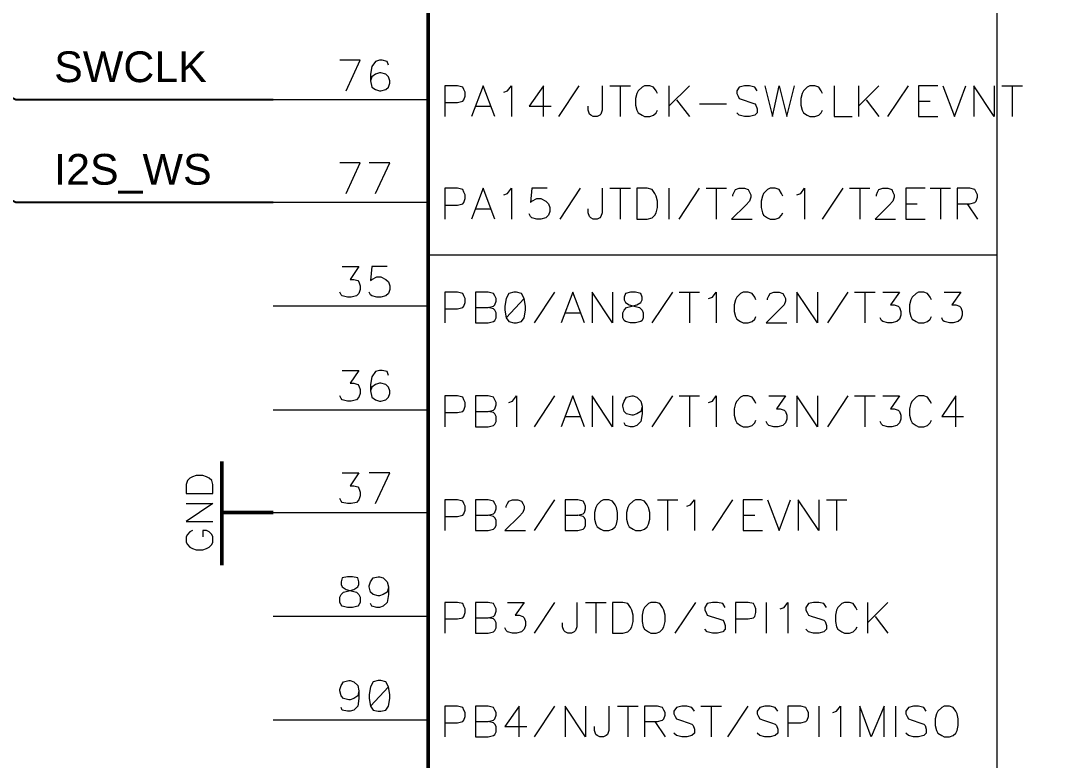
# Model space of a CAD drawing. Header units: millimetres. Extents: x -2024 to 917, y -725 to 13.
# Drawn here: x 780.64 to 814.33, y -61.03 to -36.98 of the extents above; entities that cross this region are included whole.
import ezdxf

# ---------------------------------------------------------------- set-up
doc = ezdxf.new("R2010")
doc.units = ezdxf.units.MM
doc.layers.add('PDF _Геометрия', color=7, linetype='Continuous')
doc.layers.add('Sheet', color=255, linetype='Continuous')
doc.styles.get("Standard").update_dxf_attribs({"font": 'arial.ttf'})

msp = doc.modelspace()

# ---------------------------------------------------------------- linework, layer by layer
at = {"layer": 'PDF _Геометрия', "color": 1, "lineweight": 50}
msp.add_lwpolyline([(839.308, 9.233), (839.308, -162.308), (793.891, -162.308), (793.891, 9.233)], close=True, dxfattribs=at)
at = {"layer": 'PDF _Геометрия', "lineweight": 18}
for points in [[(812.391, 9.233), (812.391, -162.308)], [(791.225, -39.267), (791.683, -38.267), (791.016, -38.267)], [(792.6, -38.433), (792.558, -38.308), (792.391, -38.267), (792.308, -38.267), (792.183, -38.308), (792.058, -38.475), (792.016, -38.725), (792.016, -38.933), (792.058, -39.142), (792.183, -39.225), (792.308, -39.267), (792.35, -39.267), (792.516, -39.225), (792.6, -39.142), (792.641, -39.017), (792.641, -38.933), (792.6, -38.808), (792.516, -38.725), (792.35, -38.683), (792.308, -38.683), (792.183, -38.725), (792.058, -38.808), (792.016, -38.933)], [(794.433, -39.642), (794.85, -39.642), (795.016, -39.6), (795.058, -39.558), (795.1, -39.433), (795.1, -39.308), (795.058, -39.225), (795.016, -39.142), (794.85, -39.1), (794.433, -39.1), (794.433, -40.1)], [(796.058, -40.1), (795.683, -39.1), (795.308, -40.1)], [(796.35, -39.308), (796.475, -39.267), (796.6, -39.1), (796.6, -40.1)], [(797.641, -40.1), (797.641, -39.1), (797.183, -39.767), (797.891, -39.767)], [(798.141, -40.1), (798.808, -39.1)], [(799.558, -39.1), (799.558, -39.892), (799.516, -40.017), (799.475, -40.058), (799.391, -40.1), (799.266, -40.1), (799.183, -40.058), (799.141, -40.017), (799.1, -39.892), (799.1, -39.767)], [(799.808, -39.1), (800.475, -39.1)], [(800.141, -39.1), (800.141, -40.1)], [(801.35, -39.35), (801.308, -39.267), (801.225, -39.142), (801.1, -39.1), (800.933, -39.1), (800.85, -39.142), (800.725, -39.267), (800.683, -39.35), (800.641, -39.517), (800.641, -39.725), (800.683, -39.892), (800.725, -39.975), (800.85, -40.058), (800.933, -40.1), (801.1, -40.1), (801.225, -40.058), (801.308, -39.975), (801.35, -39.892)], [(801.725, -39.1), (801.725, -40.1)], [(802.391, -39.1), (801.725, -39.767)], [(804.6, -39.267), (804.516, -39.142), (804.35, -39.1), (804.183, -39.1), (804.016, -39.142), (803.933, -39.267), (803.933, -39.35), (803.975, -39.433), (804.016, -39.517), (804.141, -39.558), (804.391, -39.642), (804.516, -39.683), (804.558, -39.725), (804.6, -39.85), (804.6, -39.975), (804.516, -40.058), (804.35, -40.1), (804.183, -40.1), (804.016, -40.058), (803.933, -39.975)], [(804.85, -39.1), (805.1, -40.1), (805.308, -39.1), (805.558, -40.1), (805.808, -39.1)], [(806.725, -39.35), (806.683, -39.267), (806.6, -39.142), (806.475, -39.1), (806.308, -39.1), (806.225, -39.142), (806.1, -39.267), (806.058, -39.35), (806.016, -39.517), (806.016, -39.725), (806.058, -39.892), (806.1, -39.975), (806.225, -40.058), (806.308, -40.1), (806.475, -40.1), (806.6, -40.058), (806.683, -39.975), (806.725, -39.892)], [(807.1, -39.1), (807.1, -40.1), (807.683, -40.1)], [(807.891, -39.1), (807.891, -40.1)], [(808.558, -39.1), (807.891, -39.767)], [(808.85, -40.1), (809.516, -39.1)], [(810.475, -39.1), (809.85, -39.1), (809.85, -40.1), (810.475, -40.1)], [(810.641, -39.1), (811.016, -40.1), (811.391, -39.1)], [(812.308, -39.1), (812.308, -40.1), (811.641, -39.1), (811.641, -40.1)], [(812.558, -39.1), (813.225, -39.1)], [(812.891, -39.1), (812.891, -40.1)], [(801.975, -39.558), (802.391, -40.1)], [(802.725, -39.683), (803.6, -39.683)], [(808.141, -39.558), (808.558, -40.1)], [(809.85, -39.6), (810.225, -39.6)], [(795.433, -39.767), (795.933, -39.767)], [(791.225, -42.6), (791.683, -41.6), (791.016, -41.6)], [(792.183, -42.6), (792.641, -41.6), (791.975, -41.6)], [(794.433, -42.975), (794.85, -42.975), (795.016, -42.933), (795.058, -42.892), (795.1, -42.767), (795.1, -42.642), (795.058, -42.558), (795.016, -42.475), (794.85, -42.433), (794.433, -42.433), (794.433, -43.433)], [(796.058, -43.433), (795.683, -42.433), (795.308, -43.433)], [(796.35, -42.642), (796.475, -42.6), (796.6, -42.433), (796.6, -43.433)], [(797.766, -42.433), (797.266, -42.433), (797.225, -42.892), (797.266, -42.85), (797.433, -42.767), (797.558, -42.767), (797.725, -42.85), (797.808, -42.933), (797.85, -43.058), (797.85, -43.183), (797.808, -43.308), (797.725, -43.392), (797.558, -43.433), (797.433, -43.433), (797.266, -43.392), (797.225, -43.35), (797.183, -43.267)], [(798.183, -43.433), (798.85, -42.433)], [(799.558, -42.433), (799.558, -43.225), (799.516, -43.35), (799.475, -43.392), (799.391, -43.433), (799.266, -43.433), (799.183, -43.392), (799.141, -43.35), (799.1, -43.225), (799.1, -43.1)], [(799.808, -42.433), (800.475, -42.433)], [(800.141, -42.433), (800.141, -43.433)], [(801.725, -42.433), (801.725, -43.433)], [(802.058, -43.433), (802.725, -42.433)], [(802.933, -42.433), (803.6, -42.433)], [(803.266, -42.433), (803.266, -43.433)], [(803.808, -42.683), (803.808, -42.642), (803.85, -42.558), (803.891, -42.475), (804.016, -42.433), (804.183, -42.433), (804.308, -42.475), (804.35, -42.558), (804.391, -42.642), (804.391, -42.725), (804.35, -42.85), (804.225, -42.975), (803.766, -43.433), (804.433, -43.433)], [(805.433, -42.683), (805.391, -42.6), (805.308, -42.475), (805.183, -42.433), (805.016, -42.433), (804.933, -42.475), (804.808, -42.6), (804.766, -42.683), (804.725, -42.85), (804.725, -43.058), (804.766, -43.225), (804.808, -43.308), (804.933, -43.392), (805.016, -43.433), (805.183, -43.433), (805.308, -43.392), (805.391, -43.308), (805.433, -43.225)], [(805.891, -42.642), (806.016, -42.6), (806.141, -42.433), (806.141, -43.433)], [(806.725, -43.433), (807.391, -42.433)], [(807.6, -42.433), (808.266, -42.433)], [(807.933, -42.433), (807.933, -43.433)], [(808.475, -42.683), (808.475, -42.642), (808.516, -42.558), (808.558, -42.475), (808.683, -42.433), (808.85, -42.433), (808.975, -42.475), (809.016, -42.558), (809.058, -42.642), (809.058, -42.725), (809.016, -42.85), (808.891, -42.975), (808.433, -43.433), (809.1, -43.433)], [(810.058, -42.433), (809.433, -42.433), (809.433, -43.433), (810.058, -43.433)], [(810.225, -42.433), (810.891, -42.433)], [(810.558, -42.433), (810.558, -43.433)], [(811.1, -42.933), (811.516, -42.933), (811.683, -42.892), (811.725, -42.85), (811.766, -42.725), (811.766, -42.642), (811.725, -42.558), (811.683, -42.475), (811.516, -42.433), (811.1, -42.433), (811.1, -43.433)], [(795.433, -43.1), (795.933, -43.1)], [(809.433, -42.933), (809.808, -42.933)], [(811.433, -42.933), (811.766, -43.433)], [(793.891, -44.6), (812.391, -44.6)], [(791.1, -44.975), (791.641, -44.975), (791.35, -45.392), (791.475, -45.392), (791.6, -45.433), (791.641, -45.475), (791.683, -45.6), (791.683, -45.725), (791.641, -45.85), (791.558, -45.933), (791.391, -45.975), (791.266, -45.975), (791.1, -45.933), (791.058, -45.892), (791.016, -45.808)], [(792.558, -44.975), (792.058, -44.975), (792.016, -45.433), (792.058, -45.392), (792.225, -45.308), (792.35, -45.308), (792.516, -45.392), (792.6, -45.475), (792.641, -45.6), (792.641, -45.725), (792.6, -45.85), (792.516, -45.933), (792.35, -45.975), (792.225, -45.975), (792.058, -45.933), (792.016, -45.892), (791.975, -45.808)], [(794.433, -46.35), (794.85, -46.35), (795.016, -46.308), (795.058, -46.267), (795.1, -46.142), (795.1, -46.017), (795.058, -45.933), (795.016, -45.85), (794.85, -45.808), (794.433, -45.808), (794.433, -46.808)], [(797.35, -46.808), (798.016, -45.808)], [(798.975, -46.808), (798.6, -45.808), (798.225, -46.808)], [(799.891, -45.808), (799.891, -46.808), (799.225, -45.808), (799.225, -46.808)], [(801.183, -46.808), (801.85, -45.808)], [(802.058, -45.808), (802.725, -45.808)], [(802.391, -45.808), (802.391, -46.808)], [(803.016, -46.017), (803.141, -45.975), (803.266, -45.808), (803.266, -46.808)], [(804.558, -46.058), (804.516, -45.975), (804.433, -45.85), (804.308, -45.808), (804.141, -45.808), (804.058, -45.85), (803.933, -45.975), (803.891, -46.058), (803.85, -46.225), (803.85, -46.433), (803.891, -46.6), (803.933, -46.683), (804.058, -46.767), (804.141, -46.808), (804.308, -46.808), (804.433, -46.767), (804.516, -46.683), (804.558, -46.6)], [(804.933, -46.058), (804.933, -46.017), (804.975, -45.933), (805.016, -45.85), (805.141, -45.808), (805.308, -45.808), (805.433, -45.85), (805.475, -45.933), (805.516, -46.017), (805.516, -46.1), (805.475, -46.225), (805.35, -46.35), (804.891, -46.808), (805.558, -46.808)], [(806.558, -45.808), (806.558, -46.808), (805.891, -45.808), (805.891, -46.808)], [(806.891, -46.808), (807.558, -45.808)], [(807.766, -45.808), (808.433, -45.808)], [(808.1, -45.808), (808.1, -46.808)], [(808.683, -45.808), (809.225, -45.808), (808.933, -46.225), (809.058, -46.225), (809.183, -46.267), (809.225, -46.308), (809.266, -46.433), (809.266, -46.558), (809.225, -46.683), (809.141, -46.767), (808.975, -46.808), (808.85, -46.808), (808.683, -46.767), (808.641, -46.725), (808.6, -46.642)], [(810.266, -46.058), (810.225, -45.975), (810.141, -45.85), (810.016, -45.808), (809.85, -45.808), (809.766, -45.85), (809.641, -45.975), (809.6, -46.058), (809.558, -46.225), (809.558, -46.433), (809.6, -46.6), (809.641, -46.683), (809.766, -46.767), (809.85, -46.808), (810.016, -46.808), (810.141, -46.767), (810.225, -46.683), (810.266, -46.6)], [(810.683, -45.808), (811.225, -45.808), (810.933, -46.225), (811.058, -46.225), (811.183, -46.267), (811.225, -46.308), (811.266, -46.433), (811.266, -46.558), (811.225, -46.683), (811.141, -46.767), (810.975, -46.808), (810.85, -46.808), (810.683, -46.767), (810.641, -46.725), (810.6, -46.642)], [(797.016, -46.017), (796.433, -46.642)], [(795.433, -46.308), (795.85, -46.308)], [(798.35, -46.475), (798.85, -46.475)], [(791.1, -48.35), (791.641, -48.35), (791.35, -48.767), (791.475, -48.767), (791.6, -48.808), (791.641, -48.85), (791.683, -48.975), (791.683, -49.1), (791.641, -49.225), (791.558, -49.308), (791.391, -49.35), (791.266, -49.35), (791.1, -49.308), (791.058, -49.267), (791.016, -49.183)], [(792.6, -48.517), (792.558, -48.392), (792.391, -48.35), (792.308, -48.35), (792.183, -48.392), (792.058, -48.558), (792.016, -48.808), (792.016, -49.017), (792.058, -49.225), (792.183, -49.308), (792.308, -49.35), (792.35, -49.35), (792.516, -49.308), (792.6, -49.225), (792.641, -49.1), (792.641, -49.017), (792.6, -48.892), (792.516, -48.808), (792.35, -48.767), (792.308, -48.767), (792.183, -48.808), (792.058, -48.892), (792.016, -49.017)], [(794.433, -49.725), (794.85, -49.725), (795.016, -49.683), (795.058, -49.642), (795.1, -49.517), (795.1, -49.392), (795.058, -49.308), (795.016, -49.225), (794.85, -49.183), (794.433, -49.183), (794.433, -50.183)], [(796.516, -49.392), (796.641, -49.35), (796.766, -49.183), (796.766, -50.183)], [(797.35, -50.183), (798.016, -49.183)], [(798.975, -50.183), (798.6, -49.183), (798.225, -50.183)], [(799.891, -49.183), (799.891, -50.183), (799.225, -49.183), (799.225, -50.183)], [(800.85, -49.517), (800.808, -49.683), (800.683, -49.767), (800.558, -49.808), (800.516, -49.808), (800.35, -49.767), (800.266, -49.683), (800.225, -49.517), (800.225, -49.475), (800.266, -49.35), (800.35, -49.225), (800.516, -49.183), (800.558, -49.183), (800.683, -49.225), (800.808, -49.35), (800.85, -49.517), (800.85, -49.767), (800.808, -50.017), (800.683, -50.142), (800.558, -50.183), (800.475, -50.183), (800.308, -50.142), (800.266, -50.058)], [(801.183, -50.183), (801.85, -49.183)], [(802.058, -49.183), (802.725, -49.183)], [(802.391, -49.183), (802.391, -50.183)], [(803.016, -49.392), (803.141, -49.35), (803.266, -49.183), (803.266, -50.183)], [(804.558, -49.433), (804.516, -49.35), (804.433, -49.225), (804.308, -49.183), (804.141, -49.183), (804.058, -49.225), (803.933, -49.35), (803.891, -49.433), (803.85, -49.6), (803.85, -49.808), (803.891, -49.975), (803.933, -50.058), (804.058, -50.142), (804.141, -50.183), (804.308, -50.183), (804.433, -50.142), (804.516, -50.058), (804.558, -49.975)], [(804.975, -49.183), (805.516, -49.183), (805.225, -49.6), (805.35, -49.6), (805.475, -49.642), (805.516, -49.683), (805.558, -49.808), (805.558, -49.933), (805.516, -50.058), (805.433, -50.142), (805.266, -50.183), (805.141, -50.183), (804.975, -50.142), (804.933, -50.1), (804.891, -50.017)], [(806.558, -49.183), (806.558, -50.183), (805.891, -49.183), (805.891, -50.183)], [(806.891, -50.183), (807.558, -49.183)], [(807.766, -49.183), (808.433, -49.183)], [(808.1, -49.183), (808.1, -50.183)], [(808.683, -49.183), (809.225, -49.183), (808.933, -49.6), (809.058, -49.6), (809.183, -49.642), (809.225, -49.683), (809.266, -49.808), (809.266, -49.933), (809.225, -50.058), (809.141, -50.142), (808.975, -50.183), (808.85, -50.183), (808.683, -50.142), (808.641, -50.1), (808.6, -50.017)], [(810.266, -49.433), (810.225, -49.35), (810.141, -49.225), (810.016, -49.183), (809.85, -49.183), (809.766, -49.225), (809.641, -49.35), (809.6, -49.433), (809.558, -49.6), (809.558, -49.808), (809.6, -49.975), (809.641, -50.058), (809.766, -50.142), (809.85, -50.183), (810.016, -50.183), (810.141, -50.142), (810.225, -50.058), (810.266, -49.975)], [(811.058, -50.183), (811.058, -49.183), (810.6, -49.85), (811.308, -49.85)], [(795.433, -49.683), (795.85, -49.683)], [(798.35, -49.85), (798.85, -49.85)], [(791.1, -51.683), (791.641, -51.683), (791.35, -52.1), (791.475, -52.1), (791.6, -52.142), (791.641, -52.183), (791.683, -52.308), (791.683, -52.433), (791.641, -52.558), (791.558, -52.642), (791.391, -52.683), (791.266, -52.683), (791.1, -52.642), (791.058, -52.6), (791.016, -52.517)], [(792.183, -52.683), (792.641, -51.683), (791.975, -51.683)], [(794.433, -53.1), (794.85, -53.1), (795.016, -53.058), (795.058, -53.017), (795.1, -52.892), (795.1, -52.767), (795.058, -52.683), (795.016, -52.6), (794.85, -52.558), (794.433, -52.558), (794.433, -53.558)], [(796.433, -52.808), (796.433, -52.767), (796.475, -52.683), (796.516, -52.6), (796.641, -52.558), (796.808, -52.558), (796.933, -52.6), (796.975, -52.683), (797.016, -52.767), (797.016, -52.85), (796.975, -52.975), (796.85, -53.1), (796.391, -53.558), (797.058, -53.558)], [(797.35, -53.558), (798.016, -52.558)], [(801.35, -52.558), (802.016, -52.558)], [(801.683, -52.558), (801.683, -53.558)], [(802.308, -52.767), (802.433, -52.725), (802.558, -52.558), (802.558, -53.558)], [(803.141, -53.558), (803.808, -52.558)], [(804.766, -52.558), (804.141, -52.558), (804.141, -53.558), (804.766, -53.558)], [(804.933, -52.558), (805.308, -53.558), (805.683, -52.558)], [(806.6, -52.558), (806.6, -53.558), (805.933, -52.558), (805.933, -53.558)], [(806.85, -52.558), (807.516, -52.558)], [(807.183, -52.558), (807.183, -53.558)], [(786.016, -52.683), (786.891, -52.683), (786.016, -53.267), (786.891, -53.267)], [(795.433, -53.058), (795.85, -53.058)], [(798.35, -53.058), (798.766, -53.058)], [(804.141, -53.058), (804.516, -53.058)], [(786.225, -53.558), (786.141, -53.6), (786.058, -53.683), (786.016, -53.767), (786.016, -53.933), (786.058, -54.017), (786.141, -54.1), (786.225, -54.142), (786.35, -54.183), (786.558, -54.183), (786.683, -54.142), (786.766, -54.1), (786.85, -54.017), (786.891, -53.933), (786.891, -53.767), (786.85, -53.683), (786.766, -53.6), (786.683, -53.558), (786.558, -53.558), (786.558, -53.767)], [(792.6, -55.392), (792.558, -55.558), (792.433, -55.642), (792.308, -55.683), (792.266, -55.683), (792.1, -55.642), (792.016, -55.558), (791.975, -55.392), (791.975, -55.35), (792.016, -55.225), (792.1, -55.1), (792.266, -55.058), (792.308, -55.058), (792.433, -55.1), (792.558, -55.225), (792.6, -55.392), (792.6, -55.642), (792.558, -55.892), (792.433, -56.017), (792.308, -56.058), (792.225, -56.058), (792.058, -56.017), (792.016, -55.933)], [(794.433, -56.433), (794.85, -56.433), (795.016, -56.392), (795.058, -56.35), (795.1, -56.225), (795.1, -56.1), (795.058, -56.017), (795.016, -55.933), (794.85, -55.892), (794.433, -55.892), (794.433, -56.892)], [(796.475, -55.892), (797.016, -55.892), (796.725, -56.308), (796.85, -56.308), (796.975, -56.35), (797.016, -56.392), (797.058, -56.517), (797.058, -56.642), (797.016, -56.767), (796.933, -56.85), (796.766, -56.892), (796.641, -56.892), (796.475, -56.85), (796.433, -56.808), (796.391, -56.725)], [(797.35, -56.892), (798.016, -55.892)], [(798.725, -55.892), (798.725, -56.683), (798.683, -56.808), (798.641, -56.85), (798.558, -56.892), (798.433, -56.892), (798.35, -56.85), (798.308, -56.808), (798.266, -56.683), (798.266, -56.558)], [(799.016, -55.892), (799.683, -55.892)], [(799.35, -55.892), (799.35, -56.892)], [(801.933, -56.892), (802.6, -55.892)], [(803.558, -56.058), (803.475, -55.933), (803.308, -55.892), (803.141, -55.892), (802.975, -55.933), (802.891, -56.058), (802.891, -56.142), (802.933, -56.225), (802.975, -56.308), (803.1, -56.35), (803.35, -56.433), (803.475, -56.475), (803.516, -56.517), (803.558, -56.642), (803.558, -56.767), (803.475, -56.85), (803.308, -56.892), (803.141, -56.892), (802.975, -56.85), (802.891, -56.767)], [(803.891, -56.433), (804.308, -56.433), (804.475, -56.392), (804.516, -56.35), (804.558, -56.225), (804.558, -56.1), (804.516, -56.017), (804.475, -55.933), (804.308, -55.892), (803.891, -55.892), (803.891, -56.892)], [(804.891, -55.892), (804.891, -56.892)], [(805.35, -56.1), (805.475, -56.058), (805.6, -55.892), (805.6, -56.892)], [(806.85, -56.058), (806.766, -55.933), (806.6, -55.892), (806.433, -55.892), (806.266, -55.933), (806.183, -56.058), (806.183, -56.142), (806.225, -56.225), (806.266, -56.308), (806.391, -56.35), (806.641, -56.433), (806.766, -56.475), (806.808, -56.517), (806.85, -56.642), (806.85, -56.767), (806.766, -56.85), (806.6, -56.892), (806.433, -56.892), (806.266, -56.85), (806.183, -56.767)], [(807.85, -56.142), (807.808, -56.058), (807.725, -55.933), (807.6, -55.892), (807.433, -55.892), (807.35, -55.933), (807.225, -56.058), (807.183, -56.142), (807.141, -56.308), (807.141, -56.517), (807.183, -56.683), (807.225, -56.767), (807.35, -56.85), (807.433, -56.892), (807.6, -56.892), (807.725, -56.85), (807.808, -56.767), (807.85, -56.683)], [(808.183, -55.892), (808.183, -56.892)], [(808.85, -55.892), (808.183, -56.558)], [(795.433, -56.392), (795.85, -56.392)], [(808.433, -56.35), (808.85, -56.892)], [(791.641, -58.767), (791.6, -58.933), (791.475, -59.017), (791.35, -59.058), (791.308, -59.058), (791.141, -59.017), (791.058, -58.933), (791.016, -58.767), (791.016, -58.725), (791.058, -58.6), (791.141, -58.475), (791.308, -58.433), (791.35, -58.433), (791.475, -58.475), (791.6, -58.6), (791.641, -58.767), (791.641, -59.017), (791.6, -59.267), (791.475, -59.392), (791.35, -59.433), (791.266, -59.433), (791.1, -59.392), (791.058, -59.308)], [(792.6, -58.642), (792.016, -59.267)], [(794.433, -59.808), (794.85, -59.808), (795.016, -59.767), (795.058, -59.725), (795.1, -59.6), (795.1, -59.475), (795.058, -59.392), (795.016, -59.308), (794.85, -59.267), (794.433, -59.267), (794.433, -60.267)], [(796.85, -60.267), (796.85, -59.267), (796.391, -59.933), (797.1, -59.933)], [(797.35, -60.267), (798.016, -59.267)], [(799.016, -59.267), (799.016, -60.267), (798.35, -59.267), (798.35, -60.267)], [(799.766, -59.267), (799.766, -60.058), (799.725, -60.183), (799.683, -60.225), (799.6, -60.267), (799.475, -60.267), (799.391, -60.225), (799.35, -60.183), (799.308, -60.058), (799.308, -59.933)], [(800.058, -59.267), (800.725, -59.267)], [(800.391, -59.267), (800.391, -60.267)], [(800.933, -59.767), (801.35, -59.767), (801.516, -59.725), (801.558, -59.683), (801.6, -59.558), (801.6, -59.475), (801.558, -59.392), (801.516, -59.308), (801.35, -59.267), (800.933, -59.267), (800.933, -60.267)], [(802.558, -59.433), (802.475, -59.308), (802.308, -59.267), (802.141, -59.267), (801.975, -59.308), (801.891, -59.433), (801.891, -59.517), (801.933, -59.6), (801.975, -59.683), (802.1, -59.725), (802.35, -59.808), (802.475, -59.85), (802.516, -59.892), (802.558, -60.017), (802.558, -60.142), (802.475, -60.225), (802.308, -60.267), (802.141, -60.267), (801.975, -60.225), (801.891, -60.142)], [(802.766, -59.267), (803.433, -59.267)], [(803.1, -59.267), (803.1, -60.267)], [(803.641, -60.267), (804.308, -59.267)], [(805.266, -59.433), (805.183, -59.308), (805.016, -59.267), (804.85, -59.267), (804.683, -59.308), (804.6, -59.433), (804.6, -59.517), (804.641, -59.6), (804.683, -59.683), (804.808, -59.725), (805.058, -59.808), (805.183, -59.85), (805.225, -59.892), (805.266, -60.017), (805.266, -60.142), (805.183, -60.225), (805.016, -60.267), (804.85, -60.267), (804.683, -60.225), (804.6, -60.142)], [(805.6, -59.808), (806.016, -59.808), (806.183, -59.767), (806.225, -59.725), (806.266, -59.6), (806.266, -59.475), (806.225, -59.392), (806.183, -59.308), (806.016, -59.267), (805.6, -59.267), (805.6, -60.267)], [(806.6, -59.267), (806.6, -60.267)], [(807.058, -59.475), (807.183, -59.433), (807.308, -59.267), (807.308, -60.267)], [(808.725, -60.267), (808.725, -59.267), (808.308, -60.267), (807.933, -59.267), (807.933, -60.267)], [(809.1, -59.267), (809.1, -60.267)], [(810.1, -59.433), (810.016, -59.308), (809.85, -59.267), (809.683, -59.267), (809.516, -59.308), (809.433, -59.433), (809.433, -59.517), (809.475, -59.6), (809.516, -59.683), (809.641, -59.725), (809.891, -59.808), (810.016, -59.85), (810.058, -59.892), (810.1, -60.017), (810.1, -60.142), (810.016, -60.225), (809.85, -60.267), (809.683, -60.267), (809.516, -60.225), (809.433, -60.142)], [(795.433, -59.767), (795.85, -59.767)], [(801.266, -59.767), (801.6, -60.267)]]:
    msp.add_lwpolyline(points, dxfattribs=at)
at = {"layer": 'PDF _Геометрия', "lineweight": 25}
for points in [[(788.85, -39.558), (782.975, -39.558), (780.475, -39.558), (778.766, -38.683)], [(788.85, -42.892), (782.975, -42.892), (780.475, -42.892), (778.766, -42.058)]]:
    msp.add_lwpolyline(points, dxfattribs=at)
at = {"layer": 'PDF _Геометрия', "lineweight": 5}
for points in [[(793.891, -39.558), (788.85, -39.558)], [(793.891, -42.892), (788.85, -42.892)], [(793.891, -46.267), (788.85, -46.267)], [(793.891, -49.642), (788.85, -49.642)], [(787.183, -52.975), (788.85, -52.975), (793.891, -52.975)], [(793.891, -56.35), (788.85, -56.35)], [(793.891, -59.725), (788.85, -59.725)]]:
    msp.add_lwpolyline(points, dxfattribs=at)
at = {"layer": 'PDF _Геометрия', "lineweight": 18}
for points in [[(800.683, -42.433), (800.683, -43.433), (801.016, -43.433), (801.183, -43.392), (801.266, -43.308), (801.308, -43.225), (801.35, -43.058), (801.35, -42.85), (801.308, -42.683), (801.266, -42.6), (801.183, -42.475), (801.016, -42.433)], [(795.433, -45.808), (795.433, -46.808), (795.85, -46.808), (796.016, -46.767), (796.058, -46.725), (796.1, -46.642), (796.1, -46.475), (796.058, -46.392), (796.016, -46.35), (795.85, -46.308), (796.016, -46.267), (796.058, -46.225), (796.1, -46.1), (796.1, -46.017), (796.058, -45.933), (796.016, -45.85), (795.85, -45.808)], [(796.683, -45.808), (796.516, -45.85), (796.433, -46.017), (796.391, -46.267), (796.391, -46.392), (796.433, -46.642), (796.516, -46.767), (796.683, -46.808), (796.766, -46.808), (796.933, -46.767), (797.016, -46.642), (797.058, -46.392), (797.058, -46.267), (797.016, -46.017), (796.933, -45.85), (796.766, -45.808)], [(800.475, -45.808), (800.308, -45.85), (800.266, -45.975), (800.266, -46.058), (800.308, -46.142), (800.433, -46.225), (800.6, -46.267), (800.766, -46.308), (800.85, -46.392), (800.891, -46.475), (800.891, -46.642), (800.85, -46.725), (800.808, -46.767), (800.641, -46.808), (800.475, -46.808), (800.308, -46.767), (800.266, -46.725), (800.225, -46.642), (800.225, -46.475), (800.266, -46.392), (800.35, -46.308), (800.516, -46.267), (800.683, -46.225), (800.808, -46.142), (800.85, -46.058), (800.85, -45.975), (800.808, -45.85), (800.641, -45.808)], [(795.433, -49.183), (795.433, -50.183), (795.85, -50.183), (796.016, -50.142), (796.058, -50.1), (796.1, -50.017), (796.1, -49.85), (796.058, -49.767), (796.016, -49.725), (795.85, -49.683), (796.016, -49.642), (796.058, -49.6), (796.1, -49.475), (796.1, -49.392), (796.058, -49.308), (796.016, -49.225), (795.85, -49.183)], [(786.016, -52.35), (786.891, -52.35), (786.891, -52.058), (786.85, -51.933), (786.766, -51.85), (786.683, -51.808), (786.558, -51.767), (786.35, -51.767), (786.225, -51.808), (786.141, -51.85), (786.058, -51.933), (786.016, -52.058)], [(795.433, -52.558), (795.433, -53.558), (795.85, -53.558), (796.016, -53.517), (796.058, -53.475), (796.1, -53.392), (796.1, -53.225), (796.058, -53.142), (796.016, -53.1), (795.85, -53.058), (796.016, -53.017), (796.058, -52.975), (796.1, -52.85), (796.1, -52.767), (796.058, -52.683), (796.016, -52.6), (795.85, -52.558)], [(798.35, -52.558), (798.35, -53.558), (798.766, -53.558), (798.933, -53.517), (798.975, -53.475), (799.016, -53.392), (799.016, -53.225), (798.975, -53.142), (798.933, -53.1), (798.766, -53.058), (798.933, -53.017), (798.975, -52.975), (799.016, -52.85), (799.016, -52.767), (798.975, -52.683), (798.933, -52.6), (798.766, -52.558)], [(799.6, -52.558), (799.516, -52.6), (799.391, -52.725), (799.35, -52.808), (799.308, -52.975), (799.308, -53.183), (799.35, -53.35), (799.391, -53.433), (799.516, -53.517), (799.6, -53.558), (799.766, -53.558), (799.891, -53.517), (799.975, -53.433), (800.016, -53.35), (800.058, -53.183), (800.058, -52.975), (800.016, -52.808), (799.975, -52.725), (799.891, -52.6), (799.766, -52.558)], [(800.641, -52.558), (800.558, -52.6), (800.433, -52.725), (800.391, -52.808), (800.35, -52.975), (800.35, -53.183), (800.391, -53.35), (800.433, -53.433), (800.558, -53.517), (800.641, -53.558), (800.808, -53.558), (800.933, -53.517), (801.016, -53.433), (801.058, -53.35), (801.1, -53.183), (801.1, -52.975), (801.058, -52.808), (801.016, -52.725), (800.933, -52.6), (800.808, -52.558)], [(791.266, -55.058), (791.1, -55.1), (791.058, -55.225), (791.058, -55.308), (791.1, -55.392), (791.225, -55.475), (791.391, -55.517), (791.558, -55.558), (791.641, -55.642), (791.683, -55.725), (791.683, -55.892), (791.641, -55.975), (791.6, -56.017), (791.433, -56.058), (791.266, -56.058), (791.1, -56.017), (791.058, -55.975), (791.016, -55.892), (791.016, -55.725), (791.058, -55.642), (791.141, -55.558), (791.308, -55.517), (791.475, -55.475), (791.6, -55.392), (791.641, -55.308), (791.641, -55.225), (791.6, -55.1), (791.433, -55.058)], [(795.433, -55.892), (795.433, -56.892), (795.85, -56.892), (796.016, -56.85), (796.058, -56.808), (796.1, -56.725), (796.1, -56.558), (796.058, -56.475), (796.016, -56.433), (795.85, -56.392), (796.016, -56.35), (796.058, -56.308), (796.1, -56.183), (796.1, -56.1), (796.058, -56.017), (796.016, -55.933), (795.85, -55.892)], [(799.891, -55.892), (799.891, -56.892), (800.225, -56.892), (800.391, -56.85), (800.475, -56.767), (800.516, -56.683), (800.558, -56.517), (800.558, -56.308), (800.516, -56.142), (800.475, -56.058), (800.391, -55.933), (800.225, -55.892)], [(801.141, -55.892), (801.058, -55.933), (800.933, -56.058), (800.891, -56.142), (800.85, -56.308), (800.85, -56.517), (800.891, -56.683), (800.933, -56.767), (801.058, -56.85), (801.141, -56.892), (801.308, -56.892), (801.433, -56.85), (801.516, -56.767), (801.558, -56.683), (801.6, -56.517), (801.6, -56.308), (801.558, -56.142), (801.516, -56.058), (801.433, -55.933), (801.308, -55.892)], [(792.266, -58.433), (792.1, -58.475), (792.016, -58.642), (791.975, -58.892), (791.975, -59.017), (792.016, -59.267), (792.1, -59.392), (792.266, -59.433), (792.35, -59.433), (792.516, -59.392), (792.6, -59.267), (792.641, -59.017), (792.641, -58.892), (792.6, -58.642), (792.516, -58.475), (792.35, -58.433)], [(795.433, -59.267), (795.433, -60.267), (795.85, -60.267), (796.016, -60.225), (796.058, -60.183), (796.1, -60.1), (796.1, -59.933), (796.058, -59.85), (796.016, -59.808), (795.85, -59.767), (796.016, -59.725), (796.058, -59.683), (796.1, -59.558), (796.1, -59.475), (796.058, -59.392), (796.016, -59.308), (795.85, -59.267)], [(810.683, -59.267), (810.6, -59.308), (810.475, -59.433), (810.433, -59.517), (810.391, -59.683), (810.391, -59.892), (810.433, -60.058), (810.475, -60.142), (810.6, -60.225), (810.683, -60.267), (810.85, -60.267), (810.975, -60.225), (811.058, -60.142), (811.1, -60.058), (811.141, -59.892), (811.141, -59.683), (811.1, -59.517), (811.058, -59.433), (810.975, -59.308), (810.85, -59.267)]]:
    msp.add_lwpolyline(points, close=True, dxfattribs=at)
at = {"layer": 'PDF _Геометрия', "lineweight": 50}
for points in [[(787.183, -51.308), (787.183, -54.683)], [(787.183, -52.975), (788.85, -52.975)]]:
    msp.add_lwpolyline(points, dxfattribs=at)

# ---------------------------------------------------------------- texts
at = {"layer": 'Sheet', "color": 2}
for s, p in [('SWCLK', (781.725, -38.981)), ('I2S_WS', (781.725, -42.315))]:
    msp.add_text(s, height=1, dxfattribs=at).set_placement(p)

doc.saveas('drawing.dxf')
